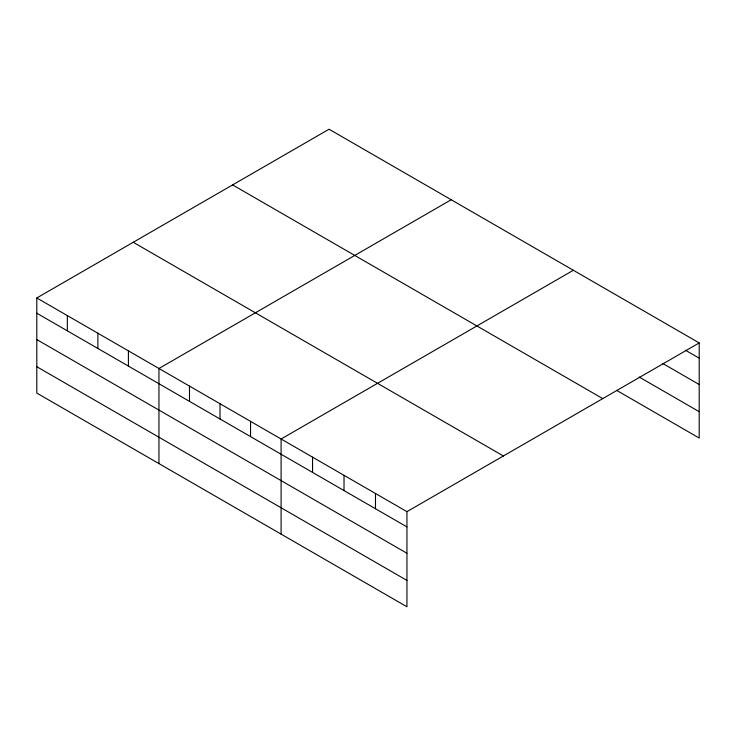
<?xml version="1.0" encoding="UTF-8"?>
<svg xmlns="http://www.w3.org/2000/svg" width="736" height="736" viewBox="0 0 736 736"><rect width="100%" height="100%" fill="white"/><g stroke="black" fill="none" stroke-linecap="round" stroke-linejoin="round"><path stroke-width="1.1" d="M36.8 297.96L406.944 511.658L406.944 606.777L36.8 393.079L36.8 297.96L329.056 129.223L699.2 342.921L699.2 438.04L616.612 390.356M451.205 199.75L158.948 368.478L158.948 463.597M573.353 270.268L281.097 439.006L281.097 534.115M406.944 511.658L699.2 342.921M685.437 350.216L699.2 358.165M662.823 363.52L699.2 384.523M639.225 377.053L699.2 411.682M232.613 184.911L602.756 398.608M133.244 242.282L503.387 455.98M36.8 313.205L406.944 526.902M36.8 339.563L406.944 553.26M36.8 366.712L406.944 580.419M375.48 493.497L375.48 508.732M344.016 475.327L344.016 490.572M312.552 457.166L312.552 472.402M250.553 421.369L250.553 436.614M220.018 403.742L220.018 418.977M189.483 386.115L189.483 401.35M128.414 350.851L128.414 366.086M97.87 333.224L97.87 348.459M67.335 315.588L67.335 330.832"/></g></svg>
